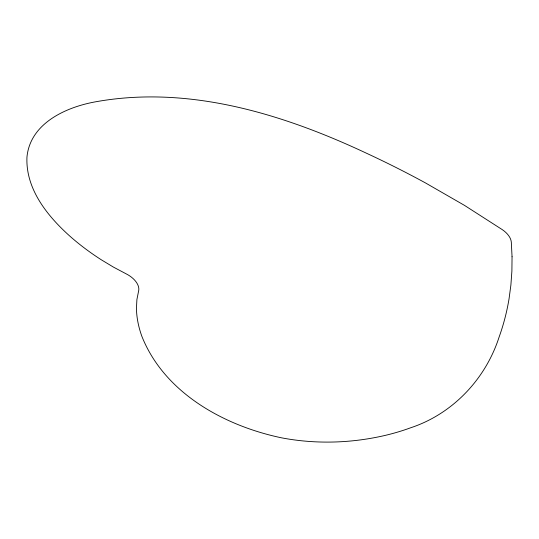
<?xml version="1.0" encoding="UTF-8"?>
<svg xmlns="http://www.w3.org/2000/svg" width="539" height="539" viewBox="0 0 539 539"><rect width="100%" height="100%" fill="white"/><g stroke="black" fill="none" stroke-linecap="round" stroke-linejoin="round"><path stroke-width="0.81" d="M512.05 256.739L511.895 271.056L510.891 285.037L509.072 298.646A606.584 359.109 23.1 0 1 499.148 336.936C485.659 378.984 452.747 413.918 410.577 427.804A305.276 180.727 23.1 0 1 385.796 435.256C351.718 443.287 315.942 444.392 281.52 437.823C224.285 425.83 164.476 393.106 141.872 336.349A175.316 103.791 23.1 0 1 136.448 308.402L136.899 299.603L138.55 291.276A20.583 12.188 23.1 0 0 125.843 273.677L113.433 267.101L101.399 259.852A175.316 103.791 23.1 0 1 68.891 235.273C46.805 215.25 25.582 188.589 26.95 157.179C30.11 123.485 65.495 107.369 94.857 101.938C188.192 84.832 282.564 113.83 366.493 153.238A606.584 359.109 23.1 0 1 425.52 182.95L464.45 205.352L502.294 229.648A20.583 12.188 23.1 0 1 511.309 242.126L512.05 256.739"/></g></svg>
